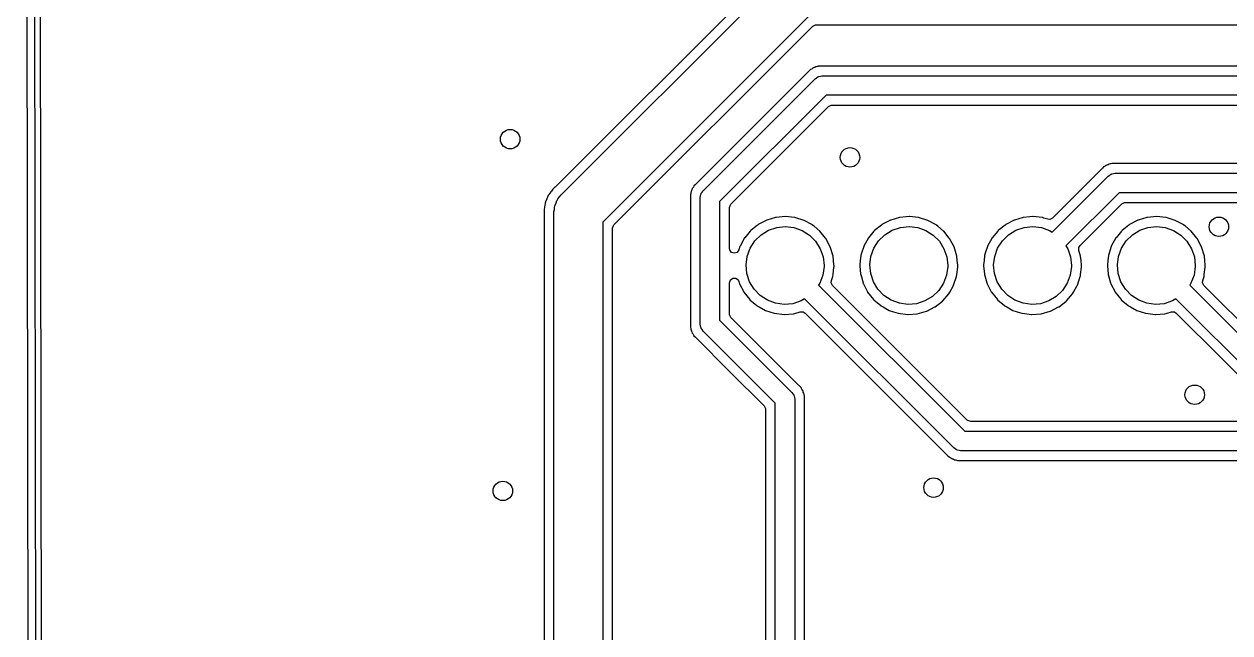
# Model space of a CAD drawing. Extents: x 0.4 to 11.3, y -7.9 to -0.4.
# Drawn here: x 3.615 to 4.589, y -4.887 to -4.395 of the extents above; entities that cross this region are included whole.
import ezdxf

# ---------------------------------------------------------------- set-up
doc = ezdxf.new("R2010")
doc.units = 0
doc.header["$MEASUREMENT"] = 0
doc.layers.add('BLACK', color=7, linetype='CONTINUOUS')

msp = doc.modelspace()

# ---------------------------------------------------------------- linework, layer by layer
at = {"layer": 'BLACK', "linetype": 'CONTINUOUS'}
for p, q in [((3.61909, -5.44095), (3.61516, -2.6063)), ((3.62107, -2.60925), (3.625, -5.43799)), ((3.62963, -5.21445), (3.62805, -4.08262)), ((4.22197, -4.34927), (4.04426, -4.52697)), ((4.04907, -4.53332), (4.22821, -4.35419)), ((4.25028, -4.3878), (4.08268, -4.5554)), ((4.09171, -4.55753), (4.25241, -4.39683)), ((4.25241, -4.39683), (4.25455, -4.39574)), ((4.25455, -4.39574), (4.25516, -4.39569)), ((4.25516, -4.39569), (4.62292, -4.39569)), ((4.24957, -4.43285), (4.15726, -4.52516)), ((4.25046, -4.43197), (4.24957, -4.43285)), ((4.25131, -4.43154), (4.25046, -4.43197)), ((4.25183, -4.43122), (4.25131, -4.43154)), ((4.25259, -4.43066), (4.25183, -4.43122)), ((4.2535, -4.43036), (4.25259, -4.43066)), ((4.25406, -4.43013), (4.2535, -4.43036)), ((4.25491, -4.4297), (4.25406, -4.43013)), ((4.25585, -4.42955), (4.25491, -4.4297)), ((4.25644, -4.42941), (4.25585, -4.42955)), ((4.25705, -4.42921), (4.25644, -4.42941)), ((4.25735, -4.42911), (4.25705, -4.42921)), ((4.25705, -4.42921), (4.25705, -4.42921)), ((4.2586, -4.42911), (4.25735, -4.42911)), ((4.61634, -4.42911), (4.2586, -4.42911)), ((4.2586, -4.42911), (4.2586, -4.42911)), ((4.16372, -4.52987), (4.25428, -4.4393)), ((4.25428, -4.4393), (4.2554, -4.43861)), ((4.2554, -4.43861), (4.25643, -4.43779)), ((4.25643, -4.43779), (4.25687, -4.43769)), ((4.25687, -4.43769), (4.25725, -4.43745)), ((4.25725, -4.43745), (4.25856, -4.4373)), ((4.25856, -4.4373), (4.25984, -4.43701)), ((4.25984, -4.43701), (4.62123, -4.43701)), ((4.2631, -4.45276), (4.17717, -4.53869)), ((4.1862, -4.54082), (4.26523, -4.46179)), ((4.62449, -4.45276), (4.2631, -4.45276)), ((4.26523, -4.46179), (4.26738, -4.4607)), ((4.26738, -4.4607), (4.26799, -4.46065)), ((4.26799, -4.46065), (4.62699, -4.46065)), ((4.48739, -4.51071), (4.4865, -4.5116)), ((4.48823, -4.51028), (4.48739, -4.51071)), ((4.48876, -4.50996), (4.48823, -4.51028)), ((4.48952, -4.5094), (4.48876, -4.50996)), ((4.49043, -4.5091), (4.48952, -4.5094)), ((4.49099, -4.50887), (4.49043, -4.5091)), ((4.49184, -4.50844), (4.49099, -4.50887)), ((4.49099, -4.50887), (4.49099, -4.50887)), ((4.49278, -4.50829), (4.49184, -4.50844)), ((4.49337, -4.50815), (4.49278, -4.50829)), ((4.49398, -4.50795), (4.49337, -4.50815)), ((4.49427, -4.50785), (4.49398, -4.50795)), ((4.49398, -4.50795), (4.49398, -4.50795)), ((4.49553, -4.50785), (4.49427, -4.50785)), ((4.60603, -4.50785), (4.49553, -4.50785)), ((4.49553, -4.50785), (4.49553, -4.50785)), ((4.44587, -4.56339), (4.49121, -4.51804)), ((4.4865, -4.5116), (4.44612, -4.55197)), ((4.49121, -4.51804), (4.49233, -4.51735)), ((4.49233, -4.51735), (4.49336, -4.51653)), ((4.49336, -4.51653), (4.4938, -4.51643)), ((4.4938, -4.51643), (4.49418, -4.51619)), ((4.49418, -4.51619), (4.49549, -4.51604)), ((4.49549, -4.51604), (4.49677, -4.51575)), ((4.49677, -4.51575), (4.61091, -4.51575)), ((4.04124, -4.53023), (4.0409, -4.53071)), ((4.04235, -4.52865), (4.04124, -4.53023)), ((4.04407, -4.52715), (4.04235, -4.52865)), ((4.04426, -4.52697), (4.04407, -4.52715)), ((4.15454, -4.52965), (4.15411, -4.5305)), ((4.15477, -4.52909), (4.15454, -4.52965)), ((4.15497, -4.52848), (4.15477, -4.52909)), ((4.15507, -4.52819), (4.15497, -4.52848)), ((4.15563, -4.52742), (4.15507, -4.52819)), ((4.15594, -4.5269), (4.15563, -4.52742)), ((4.15638, -4.52605), (4.15594, -4.5269)), ((4.15726, -4.52516), (4.15638, -4.52605)), ((4.15726, -4.52516), (4.15726, -4.52516)), ((4.16302, -4.53098), (4.16372, -4.52987)), ((4.03622, -4.54), (4.03608, -4.54034)), ((4.03642, -4.53929), (4.03622, -4.54)), ((4.03644, -4.53917), (4.03642, -4.53929)), ((4.03648, -4.53894), (4.03644, -4.53917)), ((4.03731, -4.53711), (4.03648, -4.53894)), ((4.03752, -4.53665), (4.03731, -4.53711)), ((4.0376, -4.53646), (4.03752, -4.53665)), ((4.03842, -4.53433), (4.0376, -4.53646)), ((4.03851, -4.53412), (4.03842, -4.53433)), ((4.03842, -4.53433), (4.03842, -4.53433)), ((4.03872, -4.53382), (4.03851, -4.53412)), ((4.03908, -4.53318), (4.03872, -4.53382)), ((4.03913, -4.53307), (4.03908, -4.53318)), ((4.03923, -4.53285), (4.03913, -4.53307)), ((4.03913, -4.53307), (4.03913, -4.53307)), ((4.04078, -4.53087), (4.03923, -4.53285)), ((4.0409, -4.53071), (4.04078, -4.53087)), ((4.04417, -4.54149), (4.04502, -4.53967)), ((4.04502, -4.53967), (4.04573, -4.53779)), ((4.04573, -4.53779), (4.0462, -4.53716)), ((4.0462, -4.53716), (4.04654, -4.53644)), ((4.04654, -4.53644), (4.04787, -4.53493)), ((4.04787, -4.53493), (4.04907, -4.53332)), ((4.15382, -4.53203), (4.15352, -4.53294)), ((4.15352, -4.53294), (4.15352, -4.64029)), ((4.15396, -4.53144), (4.15382, -4.53203)), ((4.15406, -4.5308), (4.15396, -4.53144)), ((4.15411, -4.5305), (4.15406, -4.5308)), ((4.15406, -4.5308), (4.15406, -4.5308)), ((4.16142, -4.53542), (4.16171, -4.53414)), ((4.16142, -4.6378), (4.16142, -4.53542)), ((4.16171, -4.53414), (4.16186, -4.53283)), ((4.16186, -4.53283), (4.1621, -4.53245)), ((4.1621, -4.53245), (4.1622, -4.53201)), ((4.1622, -4.53201), (4.16302, -4.53098)), ((4.17717, -4.53869), (4.17717, -4.63453)), ((4.50003, -4.5315), (4.457, -4.57453)), ((4.61417, -4.5315), (4.50003, -4.5315)), ((4.50216, -4.54053), (4.50431, -4.53944)), ((4.50431, -4.53944), (4.50492, -4.53939)), ((4.50492, -4.53939), (4.61667, -4.53939)), ((4.03572, -4.54303), (4.03527, -4.5455)), ((4.03527, -4.5455), (4.03533, -4.54661)), ((4.03533, -4.54661), (4.03541, -4.54795)), ((4.03541, -4.54795), (4.03541, -4.54817)), ((4.03541, -4.54817), (4.03541, -5.2119)), ((4.03576, -4.54283), (4.03572, -4.54303)), ((4.0359, -4.54174), (4.03576, -4.54283)), ((4.03608, -4.54034), (4.0359, -4.54174)), ((4.04331, -4.547), (4.04362, -4.54502)), ((4.04331, -4.54724), (4.04331, -4.547)), ((4.04331, -5.21299), (4.04331, -4.54724)), ((4.04362, -4.54502), (4.04377, -4.54302)), ((4.04377, -4.54302), (4.04405, -4.54227)), ((4.04405, -4.54227), (4.04417, -4.54149)), ((4.18506, -4.54358), (4.1858, -4.54129)), ((4.18506, -4.57661), (4.18506, -4.54358)), ((4.1858, -4.54129), (4.1862, -4.54082)), ((4.46843, -4.57427), (4.50216, -4.54053)), ((4.08268, -4.5554), (4.08268, -5.20484)), ((4.09057, -4.56028), (4.09132, -4.55799)), ((4.09132, -4.55799), (4.09171, -4.55753)), ((4.20781, -4.55769), (4.20231, -4.56211)), ((4.20818, -4.55739), (4.20781, -4.55769)), ((4.20833, -4.55727), (4.20818, -4.55739)), ((4.20818, -4.55739), (4.20818, -4.55739)), ((4.21517, -4.5537), (4.20833, -4.55727)), ((4.21536, -4.55364), (4.21517, -4.5537)), ((4.2224, -4.55157), (4.21536, -4.55364)), ((4.21536, -4.55364), (4.21536, -4.55364)), ((4.22258, -4.55151), (4.2224, -4.55157)), ((4.2224, -4.55157), (4.2224, -4.55157)), ((4.22277, -4.5515), (4.22258, -4.55151)), ((4.22778, -4.55104), (4.22277, -4.5515)), ((4.22277, -4.5515), (4.22277, -4.5515)), ((4.22324, -4.55963), (4.23022, -4.5589)), ((4.23028, -4.55081), (4.22778, -4.55104)), ((4.23022, -4.5589), (4.23719, -4.55973)), ((4.23047, -4.55083), (4.23028, -4.55081)), ((4.23777, -4.5516), (4.23047, -4.55083)), ((4.23047, -4.55083), (4.23047, -4.55083)), ((4.23796, -4.55162), (4.23777, -4.5516)), ((4.23777, -4.5516), (4.23777, -4.5516)), ((4.24534, -4.55391), (4.23796, -4.55162)), ((4.25213, -4.55758), (4.24534, -4.55391)), ((4.25228, -4.5577), (4.25213, -4.55758)), ((4.25345, -4.55867), (4.25228, -4.5577)), ((4.25228, -4.5577), (4.25228, -4.5577)), ((4.25809, -4.5625), (4.25345, -4.55867)), ((4.30781, -4.55769), (4.30231, -4.56211)), ((4.30818, -4.55739), (4.30781, -4.55769)), ((4.30833, -4.55727), (4.30818, -4.55739)), ((4.30818, -4.55739), (4.30818, -4.55739)), ((4.31517, -4.5537), (4.30833, -4.55727)), ((4.31536, -4.55364), (4.31517, -4.5537)), ((4.3224, -4.55157), (4.31536, -4.55364)), ((4.31536, -4.55364), (4.31536, -4.55364)), ((4.32258, -4.55151), (4.3224, -4.55157)), ((4.3224, -4.55157), (4.3224, -4.55157)), ((4.32277, -4.5515), (4.32258, -4.55151)), ((4.32778, -4.55104), (4.32277, -4.5515)), ((4.32277, -4.5515), (4.32277, -4.5515)), ((4.32324, -4.55963), (4.33022, -4.5589)), ((4.33028, -4.55081), (4.32778, -4.55104)), ((4.33022, -4.5589), (4.33719, -4.55973)), ((4.33047, -4.55083), (4.33028, -4.55081)), ((4.33777, -4.5516), (4.33047, -4.55083)), ((4.33047, -4.55083), (4.33047, -4.55083)), ((4.33796, -4.55162), (4.33777, -4.5516)), ((4.33777, -4.5516), (4.33777, -4.5516)), ((4.34534, -4.55391), (4.33796, -4.55162)), ((4.35213, -4.55758), (4.34534, -4.55391)), ((4.35228, -4.5577), (4.35213, -4.55758)), ((4.35345, -4.55867), (4.35228, -4.5577)), ((4.35228, -4.5577), (4.35228, -4.5577)), ((4.35809, -4.5625), (4.35345, -4.55867)), ((4.40781, -4.55769), (4.40231, -4.56211)), ((4.40818, -4.55739), (4.40781, -4.55769)), ((4.40833, -4.55727), (4.40818, -4.55739)), ((4.40818, -4.55739), (4.40818, -4.55739)), ((4.41517, -4.5537), (4.40833, -4.55727)), ((4.41536, -4.55364), (4.41517, -4.5537)), ((4.4224, -4.55157), (4.41536, -4.55364)), ((4.41536, -4.55364), (4.41536, -4.55364)), ((4.42258, -4.55151), (4.4224, -4.55157)), ((4.4224, -4.55157), (4.4224, -4.55157)), ((4.42277, -4.5515), (4.42258, -4.55151)), ((4.42778, -4.55104), (4.42277, -4.5515)), ((4.42277, -4.5515), (4.42277, -4.5515)), ((4.42324, -4.55963), (4.43022, -4.5589)), ((4.43028, -4.55081), (4.42778, -4.55104)), ((4.43022, -4.5589), (4.43719, -4.55973)), ((4.43047, -4.55083), (4.43028, -4.55081)), ((4.43777, -4.5516), (4.43047, -4.55083)), ((4.43047, -4.55083), (4.43047, -4.55083)), ((4.43796, -4.55162), (4.43777, -4.5516)), ((4.43777, -4.5516), (4.43777, -4.5516)), ((4.43909, -4.55197), (4.43796, -4.55162)), ((4.44221, -4.55294), (4.43909, -4.55197)), ((4.44398, -4.55307), (4.44221, -4.55294)), ((4.44612, -4.55197), (4.44398, -4.55307)), ((4.50781, -4.55769), (4.50231, -4.56211)), ((4.50818, -4.55739), (4.50781, -4.55769)), ((4.50833, -4.55727), (4.50818, -4.55739)), ((4.50818, -4.55739), (4.50818, -4.55739)), ((4.51517, -4.5537), (4.50833, -4.55727)), ((4.51536, -4.55364), (4.51517, -4.5537)), ((4.5224, -4.55157), (4.51536, -4.55364)), ((4.51536, -4.55364), (4.51536, -4.55364)), ((4.52258, -4.55151), (4.5224, -4.55157)), ((4.5224, -4.55157), (4.5224, -4.55157)), ((4.52277, -4.5515), (4.52258, -4.55151)), ((4.52778, -4.55104), (4.52277, -4.5515)), ((4.52277, -4.5515), (4.52277, -4.5515)), ((4.52324, -4.55963), (4.53022, -4.5589)), ((4.53028, -4.55081), (4.52778, -4.55104)), ((4.53022, -4.5589), (4.53719, -4.55973)), ((4.53047, -4.55083), (4.53028, -4.55081)), ((4.53777, -4.5516), (4.53047, -4.55083)), ((4.53047, -4.55083), (4.53047, -4.55083)), ((4.53796, -4.55162), (4.53777, -4.5516)), ((4.53777, -4.5516), (4.53777, -4.5516)), ((4.54534, -4.55391), (4.53796, -4.55162)), ((4.55213, -4.55758), (4.54534, -4.55391)), ((4.55228, -4.5577), (4.55213, -4.55758)), ((4.55345, -4.55867), (4.55228, -4.5577)), ((4.55228, -4.5577), (4.55228, -4.5577)), ((4.55809, -4.5625), (4.55345, -4.55867)), ((4.09057, -5.19995), (4.09057, -4.56028)), ((4.19734, -4.56803), (4.19362, -4.5748)), ((4.19746, -4.56789), (4.19734, -4.56803)), ((4.20184, -4.56267), (4.19746, -4.56789)), ((4.19746, -4.56789), (4.19746, -4.56789)), ((4.20231, -4.56211), (4.20184, -4.56267)), ((4.20559, -4.57049), (4.21061, -4.56557)), ((4.21061, -4.56557), (4.21659, -4.5619)), ((4.21659, -4.5619), (4.22324, -4.55963)), ((4.23719, -4.55973), (4.24381, -4.56209)), ((4.24381, -4.56209), (4.24974, -4.56585)), ((4.24974, -4.56585), (4.25468, -4.57083)), ((4.25821, -4.56265), (4.25809, -4.5625)), ((4.26274, -4.56821), (4.25821, -4.56265)), ((4.25821, -4.56265), (4.25821, -4.56265)), ((4.26297, -4.56849), (4.26274, -4.56821)), ((4.26659, -4.57531), (4.26297, -4.56849)), ((4.29734, -4.56803), (4.29362, -4.5748)), ((4.29746, -4.56789), (4.29734, -4.56803)), ((4.30184, -4.56267), (4.29746, -4.56789)), ((4.29746, -4.56789), (4.29746, -4.56789)), ((4.30231, -4.56211), (4.30184, -4.56267)), ((4.30559, -4.57049), (4.31061, -4.56557)), ((4.31061, -4.56557), (4.31659, -4.5619)), ((4.31659, -4.5619), (4.32324, -4.55963)), ((4.33719, -4.55973), (4.34381, -4.56209)), ((4.34381, -4.56209), (4.34974, -4.56585)), ((4.34974, -4.56585), (4.35468, -4.57083)), ((4.35821, -4.56265), (4.35809, -4.5625)), ((4.36274, -4.56821), (4.35821, -4.56265)), ((4.35821, -4.56265), (4.35821, -4.56265)), ((4.36297, -4.56849), (4.36274, -4.56821)), ((4.36659, -4.57531), (4.36297, -4.56849)), ((4.39734, -4.56803), (4.39362, -4.5748)), ((4.39746, -4.56789), (4.39734, -4.56803)), ((4.40184, -4.56267), (4.39746, -4.56789)), ((4.39746, -4.56789), (4.39746, -4.56789)), ((4.40231, -4.56211), (4.40184, -4.56267)), ((4.40559, -4.57049), (4.41061, -4.56557)), ((4.41061, -4.56557), (4.41659, -4.5619)), ((4.41659, -4.5619), (4.42324, -4.55963)), ((4.43719, -4.55973), (4.44381, -4.56209)), ((4.44381, -4.56209), (4.44587, -4.56339)), ((4.49734, -4.56803), (4.49362, -4.5748)), ((4.49746, -4.56789), (4.49734, -4.56803)), ((4.50184, -4.56267), (4.49746, -4.56789)), ((4.49746, -4.56789), (4.49746, -4.56789)), ((4.50231, -4.56211), (4.50184, -4.56267)), ((4.50559, -4.57049), (4.51061, -4.56557)), ((4.51061, -4.56557), (4.51659, -4.5619)), ((4.51659, -4.5619), (4.52324, -4.55963)), ((4.53719, -4.55973), (4.54381, -4.56209)), ((4.54381, -4.56209), (4.54974, -4.56585)), ((4.54974, -4.56585), (4.55468, -4.57083)), ((4.55821, -4.56265), (4.55809, -4.5625)), ((4.56274, -4.56821), (4.55821, -4.56265)), ((4.55821, -4.56265), (4.55821, -4.56265)), ((4.56297, -4.56849), (4.56274, -4.56821)), ((4.56659, -4.57531), (4.56297, -4.56849)), ((4.18526, -4.57784), (4.18506, -4.57661)), ((4.18669, -4.57978), (4.18526, -4.57784)), ((4.19267, -4.57779), (4.19127, -4.57975)), ((4.19356, -4.57498), (4.19267, -4.57779)), ((4.19362, -4.5748), (4.19356, -4.57498)), ((4.19356, -4.57498), (4.19356, -4.57498)), ((4.19939, -4.58299), (4.20179, -4.57639)), ((4.20179, -4.57639), (4.20559, -4.57049)), ((4.25468, -4.57083), (4.2584, -4.57678)), ((4.2584, -4.57678), (4.26071, -4.58342)), ((4.26883, -4.58271), (4.26659, -4.57531)), ((4.29356, -4.57498), (4.29181, -4.58051)), ((4.29362, -4.5748), (4.29356, -4.57498)), ((4.29356, -4.57498), (4.29356, -4.57498)), ((4.29939, -4.58299), (4.30179, -4.57639)), ((4.30179, -4.57639), (4.30559, -4.57049)), ((4.35468, -4.57083), (4.3584, -4.57678)), ((4.3584, -4.57678), (4.36071, -4.58342)), ((4.36883, -4.58271), (4.36659, -4.57531)), ((4.39356, -4.57498), (4.39181, -4.58051)), ((4.39362, -4.5748), (4.39356, -4.57498)), ((4.39356, -4.57498), (4.39356, -4.57498)), ((4.39939, -4.58299), (4.40179, -4.57639)), ((4.40179, -4.57639), (4.40559, -4.57049)), ((4.457, -4.57453), (4.4584, -4.57678)), ((4.4584, -4.57678), (4.46071, -4.58342)), ((4.46745, -4.57815), (4.4675, -4.57574)), ((4.46883, -4.58271), (4.46745, -4.57815)), ((4.4675, -4.57574), (4.46843, -4.57427)), ((4.49356, -4.57498), (4.49181, -4.58051)), ((4.49362, -4.5748), (4.49356, -4.57498)), ((4.49356, -4.57498), (4.49356, -4.57498)), ((4.49939, -4.58299), (4.50179, -4.57639)), ((4.50179, -4.57639), (4.50559, -4.57049)), ((4.55468, -4.57083), (4.5584, -4.57678)), ((4.5584, -4.57678), (4.56071, -4.58342)), ((4.56883, -4.58271), (4.56659, -4.57531)), ((4.18898, -4.58051), (4.18669, -4.57978)), ((4.19127, -4.57975), (4.18898, -4.58051)), ((4.19851, -4.58995), (4.19939, -4.58299)), ((4.26071, -4.58342), (4.2615, -4.59039)), ((4.26918, -4.58634), (4.26883, -4.58271)), ((4.26953, -4.58984), (4.26918, -4.58634)), ((4.29081, -4.58636), (4.29042, -4.58984)), ((4.29126, -4.58235), (4.29081, -4.58636)), ((4.29128, -4.58216), (4.29126, -4.58235)), ((4.29126, -4.58235), (4.29126, -4.58235)), ((4.29181, -4.58051), (4.29128, -4.58216)), ((4.29851, -4.58995), (4.29939, -4.58299)), ((4.36071, -4.58342), (4.3615, -4.59039)), ((4.36918, -4.58634), (4.36883, -4.58271)), ((4.36954, -4.59003), (4.36918, -4.58634)), ((4.39081, -4.58636), (4.39042, -4.58984)), ((4.39126, -4.58235), (4.39081, -4.58636)), ((4.39128, -4.58216), (4.39126, -4.58235)), ((4.39126, -4.58235), (4.39126, -4.58235)), ((4.39181, -4.58051), (4.39128, -4.58216)), ((4.39851, -4.58995), (4.39939, -4.58299)), ((4.46071, -4.58342), (4.4615, -4.59039)), ((4.46918, -4.58634), (4.46883, -4.58271)), ((4.46954, -4.59003), (4.46918, -4.58634)), ((4.49081, -4.58636), (4.49042, -4.58984)), ((4.49126, -4.58235), (4.49081, -4.58636)), ((4.49128, -4.58216), (4.49126, -4.58235)), ((4.49126, -4.58235), (4.49126, -4.58235)), ((4.49181, -4.58051), (4.49128, -4.58216)), ((4.49851, -4.58995), (4.49939, -4.58299)), ((4.56071, -4.58342), (4.5615, -4.59039)), ((4.56918, -4.58634), (4.56883, -4.58271)), ((4.56954, -4.59003), (4.56918, -4.58634)), ((4.19919, -4.59694), (4.19851, -4.58995)), ((4.20141, -4.6036), (4.19919, -4.59694)), ((4.26051, -4.59823), (4.25801, -4.60479)), ((4.26148, -4.59127), (4.26051, -4.59823)), ((4.2615, -4.59039), (4.26148, -4.59127)), ((4.2686, -4.59916), (4.26877, -4.59776)), ((4.26877, -4.59776), (4.26955, -4.59161)), ((4.26954, -4.59003), (4.26953, -4.58984)), ((4.26958, -4.59039), (4.26954, -4.59003)), ((4.26955, -4.59161), (4.26956, -4.5915)), ((4.26956, -4.5915), (4.26958, -4.59039)), ((4.29042, -4.58984), (4.29048, -4.59051)), ((4.29048, -4.59051), (4.29105, -4.59735)), ((4.29105, -4.59735), (4.29107, -4.59754)), ((4.29107, -4.59754), (4.29112, -4.59772)), ((4.29112, -4.59772), (4.29112, -4.59772)), ((4.29112, -4.59772), (4.29303, -4.60437)), ((4.29919, -4.59694), (4.29851, -4.58995)), ((4.30141, -4.6036), (4.29919, -4.59694)), ((4.36051, -4.59823), (4.35801, -4.60479)), ((4.36148, -4.59127), (4.36051, -4.59823)), ((4.3615, -4.59039), (4.36148, -4.59127)), ((4.3686, -4.59916), (4.36877, -4.59776)), ((4.36877, -4.59776), (4.36955, -4.59161)), ((4.36958, -4.59039), (4.36954, -4.59003)), ((4.36955, -4.59161), (4.36956, -4.5915)), ((4.36956, -4.5915), (4.36958, -4.59039)), ((4.39042, -4.58984), (4.39048, -4.59051)), ((4.39048, -4.59051), (4.39105, -4.59735)), ((4.39105, -4.59735), (4.39107, -4.59754)), ((4.39107, -4.59754), (4.39112, -4.59772)), ((4.39112, -4.59772), (4.39112, -4.59772)), ((4.39112, -4.59772), (4.39303, -4.60437)), ((4.39919, -4.59694), (4.39851, -4.58995)), ((4.40141, -4.6036), (4.39919, -4.59694)), ((4.46051, -4.59823), (4.45801, -4.60479)), ((4.46148, -4.59127), (4.46051, -4.59823)), ((4.4615, -4.59039), (4.46148, -4.59127)), ((4.4686, -4.59916), (4.46877, -4.59776)), ((4.46877, -4.59776), (4.46955, -4.59161)), ((4.46958, -4.59039), (4.46954, -4.59003)), ((4.46955, -4.59161), (4.46956, -4.5915)), ((4.46956, -4.5915), (4.46958, -4.59039)), ((4.49042, -4.58984), (4.49048, -4.59051)), ((4.49048, -4.59051), (4.49105, -4.59735)), ((4.49105, -4.59735), (4.49107, -4.59754)), ((4.49107, -4.59754), (4.49112, -4.59772)), ((4.49112, -4.59772), (4.49112, -4.59772)), ((4.49112, -4.59772), (4.49303, -4.60437)), ((4.49919, -4.59694), (4.49851, -4.58995)), ((4.50141, -4.6036), (4.49919, -4.59694)), ((4.56051, -4.59823), (4.55801, -4.60479)), ((4.56148, -4.59127), (4.56051, -4.59823)), ((4.5615, -4.59039), (4.56148, -4.59127)), ((4.5686, -4.59916), (4.56877, -4.59776)), ((4.56877, -4.59776), (4.56955, -4.59161)), ((4.56958, -4.59039), (4.56954, -4.59003)), ((4.56955, -4.59161), (4.56956, -4.5915)), ((4.56956, -4.5915), (4.56958, -4.59039)), ((4.18506, -4.60431), (4.1858, -4.60202)), ((4.18506, -4.62965), (4.18506, -4.60431)), ((4.1858, -4.60202), (4.18775, -4.6006)), ((4.18775, -4.6006), (4.19016, -4.6006)), ((4.19016, -4.6006), (4.19211, -4.60202)), ((4.19211, -4.60202), (4.1927, -4.60324)), ((4.1927, -4.60324), (4.19301, -4.60431)), ((4.19301, -4.60431), (4.1932, -4.60496)), ((4.1932, -4.60496), (4.19329, -4.60513)), ((4.19329, -4.60513), (4.19664, -4.61167)), ((4.20505, -4.60961), (4.20141, -4.6036)), ((4.25801, -4.60479), (4.25702, -4.60628)), ((4.25702, -4.60628), (4.37515, -4.72441)), ((4.26733, -4.60437), (4.26748, -4.60253)), ((4.26842, -4.60651), (4.26733, -4.60437)), ((4.26748, -4.60253), (4.26854, -4.59934)), ((4.37728, -4.71537), (4.26842, -4.60651)), ((4.26854, -4.59934), (4.2686, -4.59916)), ((4.26854, -4.59934), (4.26854, -4.59934)), ((4.29303, -4.60437), (4.2932, -4.60496)), ((4.2932, -4.60496), (4.29329, -4.60513)), ((4.29329, -4.60513), (4.29664, -4.61167)), ((4.30505, -4.60961), (4.30141, -4.6036)), ((4.35801, -4.60479), (4.35413, -4.61064)), ((4.36302, -4.61201), (4.36606, -4.60666)), ((4.36606, -4.60666), (4.36616, -4.60649)), ((4.36606, -4.60666), (4.36606, -4.60666)), ((4.36616, -4.60649), (4.36622, -4.6063)), ((4.36622, -4.6063), (4.36854, -4.59934)), ((4.36854, -4.59934), (4.3686, -4.59916)), ((4.36854, -4.59934), (4.36854, -4.59934)), ((4.39303, -4.60437), (4.3932, -4.60496)), ((4.3932, -4.60496), (4.39329, -4.60513)), ((4.39329, -4.60513), (4.39664, -4.61167)), ((4.40505, -4.60961), (4.40141, -4.6036)), ((4.45801, -4.60479), (4.45413, -4.61064)), ((4.46302, -4.61201), (4.46606, -4.60666)), ((4.46606, -4.60666), (4.46616, -4.60649)), ((4.46606, -4.60666), (4.46606, -4.60666)), ((4.46616, -4.60649), (4.46622, -4.6063)), ((4.46622, -4.6063), (4.46854, -4.59934)), ((4.46854, -4.59934), (4.4686, -4.59916)), ((4.46854, -4.59934), (4.46854, -4.59934)), ((4.49303, -4.60437), (4.4932, -4.60496)), ((4.4932, -4.60496), (4.49329, -4.60513)), ((4.49329, -4.60513), (4.49664, -4.61167)), ((4.50505, -4.60961), (4.50141, -4.6036)), ((4.55801, -4.60479), (4.55702, -4.60628)), ((4.55702, -4.60628), (4.63578, -4.68504)), ((4.56733, -4.60437), (4.56748, -4.60253)), ((4.56842, -4.60651), (4.56733, -4.60437)), ((4.56748, -4.60253), (4.56854, -4.59934)), ((4.63791, -4.676), (4.56842, -4.60651)), ((4.56854, -4.59934), (4.5686, -4.59916)), ((4.56854, -4.59934), (4.56854, -4.59934)), ((4.19664, -4.61167), (4.19664, -4.61167)), ((4.19664, -4.61167), (4.19673, -4.61183)), ((4.19673, -4.61183), (4.20153, -4.61789)), ((4.20153, -4.61789), (4.20167, -4.61801)), ((4.20167, -4.61801), (4.20167, -4.61801)), ((4.20167, -4.61801), (4.20727, -4.62277)), ((4.20992, -4.61466), (4.20505, -4.60961)), ((4.2158, -4.61851), (4.20992, -4.61466)), ((4.24585, -4.61738), (4.24301, -4.61908)), ((4.36632, -4.73785), (4.24585, -4.61738)), ((4.29664, -4.61167), (4.29664, -4.61167)), ((4.29664, -4.61167), (4.29673, -4.61183)), ((4.29673, -4.61183), (4.30153, -4.61789)), ((4.30153, -4.61789), (4.30167, -4.61801)), ((4.30167, -4.61801), (4.30167, -4.61801)), ((4.30167, -4.61801), (4.30727, -4.62277)), ((4.30992, -4.61466), (4.30505, -4.60961)), ((4.3158, -4.61851), (4.30992, -4.61466)), ((4.34904, -4.61548), (4.34301, -4.61908)), ((4.35413, -4.61064), (4.34904, -4.61548)), ((4.35743, -4.6189), (4.36222, -4.61335)), ((4.36222, -4.61335), (4.36234, -4.61321)), ((4.36222, -4.61335), (4.36222, -4.61335)), ((4.36234, -4.61321), (4.36302, -4.61201)), ((4.39664, -4.61167), (4.39664, -4.61167)), ((4.39664, -4.61167), (4.39673, -4.61183)), ((4.39673, -4.61183), (4.40153, -4.61789)), ((4.40153, -4.61789), (4.40167, -4.61801)), ((4.40167, -4.61801), (4.40167, -4.61801)), ((4.40167, -4.61801), (4.40727, -4.62277)), ((4.40992, -4.61466), (4.40505, -4.60961)), ((4.4158, -4.61851), (4.40992, -4.61466)), ((4.44904, -4.61548), (4.44301, -4.61908)), ((4.45413, -4.61064), (4.44904, -4.61548)), ((4.45743, -4.6189), (4.46222, -4.61335)), ((4.46222, -4.61335), (4.46234, -4.61321)), ((4.46222, -4.61335), (4.46222, -4.61335)), ((4.46234, -4.61321), (4.46302, -4.61201)), ((4.49664, -4.61167), (4.49664, -4.61167)), ((4.49664, -4.61167), (4.49673, -4.61183)), ((4.49673, -4.61183), (4.50153, -4.61789)), ((4.50153, -4.61789), (4.50167, -4.61801)), ((4.50167, -4.61801), (4.50167, -4.61801)), ((4.50167, -4.61801), (4.50727, -4.62277)), ((4.50992, -4.61466), (4.50505, -4.60961)), ((4.5158, -4.61851), (4.50992, -4.61466)), ((4.54585, -4.61738), (4.54301, -4.61908)), ((4.62695, -4.69848), (4.54585, -4.61738)), ((4.20727, -4.62277), (4.20727, -4.62277)), ((4.20727, -4.62277), (4.20741, -4.6229)), ((4.20741, -4.6229), (4.20758, -4.62299)), ((4.20758, -4.62299), (4.20758, -4.62299)), ((4.20758, -4.62299), (4.20918, -4.62388)), ((4.20918, -4.62388), (4.21415, -4.62666)), ((4.21415, -4.62666), (4.21763, -4.62779)), ((4.22238, -4.62095), (4.2158, -4.61851)), ((4.21763, -4.62779), (4.22132, -4.62899)), ((4.22934, -4.62188), (4.22238, -4.62095)), ((4.23633, -4.62125), (4.22934, -4.62188)), ((4.24301, -4.61908), (4.23633, -4.62125)), ((4.30727, -4.62277), (4.30727, -4.62277)), ((4.30727, -4.62277), (4.30741, -4.6229)), ((4.30741, -4.6229), (4.30758, -4.62299)), ((4.30758, -4.62299), (4.30758, -4.62299)), ((4.30758, -4.62299), (4.30918, -4.62388)), ((4.30918, -4.62388), (4.31415, -4.62666)), ((4.31415, -4.62666), (4.31763, -4.62779)), ((4.32238, -4.62095), (4.3158, -4.61851)), ((4.31763, -4.62779), (4.32132, -4.62899)), ((4.32934, -4.62188), (4.32238, -4.62095)), ((4.33633, -4.62125), (4.32934, -4.62188)), ((4.34301, -4.61908), (4.33633, -4.62125)), ((4.33687, -4.62937), (4.34431, -4.6273)), ((4.34431, -4.6273), (4.34448, -4.62721)), ((4.34448, -4.62721), (4.35104, -4.6239)), ((4.34448, -4.62721), (4.34448, -4.62721)), ((4.35104, -4.6239), (4.35121, -4.62381)), ((4.35104, -4.6239), (4.35104, -4.6239)), ((4.35121, -4.62381), (4.35136, -4.6237)), ((4.35136, -4.6237), (4.35715, -4.61917)), ((4.35715, -4.61917), (4.3573, -4.61906)), ((4.35715, -4.61917), (4.35715, -4.61917)), ((4.3573, -4.61906), (4.35743, -4.6189)), ((4.40727, -4.62277), (4.40727, -4.62277)), ((4.40727, -4.62277), (4.40741, -4.6229)), ((4.40741, -4.6229), (4.40758, -4.62299)), ((4.40758, -4.62299), (4.40758, -4.62299)), ((4.40758, -4.62299), (4.40918, -4.62388)), ((4.40918, -4.62388), (4.41415, -4.62666)), ((4.41415, -4.62666), (4.41763, -4.62779)), ((4.42238, -4.62095), (4.4158, -4.61851)), ((4.41763, -4.62779), (4.42132, -4.62899)), ((4.42934, -4.62188), (4.42238, -4.62095)), ((4.43633, -4.62125), (4.42934, -4.62188)), ((4.44301, -4.61908), (4.43633, -4.62125)), ((4.43687, -4.62937), (4.44431, -4.6273)), ((4.44431, -4.6273), (4.44448, -4.62721)), ((4.44448, -4.62721), (4.45104, -4.6239)), ((4.44448, -4.62721), (4.44448, -4.62721)), ((4.45104, -4.6239), (4.45121, -4.62381)), ((4.45104, -4.6239), (4.45104, -4.6239)), ((4.45121, -4.62381), (4.45136, -4.6237)), ((4.45136, -4.6237), (4.45715, -4.61917)), ((4.45715, -4.61917), (4.4573, -4.61906)), ((4.45715, -4.61917), (4.45715, -4.61917)), ((4.4573, -4.61906), (4.45743, -4.6189)), ((4.50727, -4.62277), (4.50727, -4.62277)), ((4.50727, -4.62277), (4.50741, -4.6229)), ((4.50741, -4.6229), (4.50758, -4.62299)), ((4.50758, -4.62299), (4.50758, -4.62299)), ((4.50758, -4.62299), (4.50918, -4.62388)), ((4.50918, -4.62388), (4.51415, -4.62666)), ((4.51415, -4.62666), (4.51763, -4.62779)), ((4.52238, -4.62095), (4.5158, -4.61851)), ((4.51763, -4.62779), (4.52132, -4.62899)), ((4.52934, -4.62188), (4.52238, -4.62095)), ((4.53633, -4.62125), (4.52934, -4.62188)), ((4.54301, -4.61908), (4.53633, -4.62125)), ((4.17717, -4.63453), (4.23558, -4.69295)), ((4.18511, -4.63026), (4.18506, -4.62965)), ((4.1862, -4.63241), (4.18511, -4.63026)), ((4.23938, -4.68559), (4.1862, -4.63241)), ((4.22132, -4.62899), (4.22132, -4.62899)), ((4.22132, -4.62899), (4.2215, -4.62905)), ((4.2215, -4.62905), (4.22917, -4.62997)), ((4.22917, -4.62997), (4.22936, -4.62995)), ((4.22936, -4.62995), (4.23668, -4.62939)), ((4.22936, -4.62995), (4.22936, -4.62995)), ((4.23668, -4.62939), (4.23687, -4.62937)), ((4.23668, -4.62939), (4.23668, -4.62939)), ((4.23687, -4.62937), (4.23795, -4.62907)), ((4.23795, -4.62907), (4.24235, -4.62784)), ((4.24235, -4.62784), (4.24475, -4.62795)), ((4.24475, -4.62795), (4.24615, -4.62884)), ((4.24615, -4.62884), (4.36162, -4.74431)), ((4.32132, -4.62899), (4.32132, -4.62899)), ((4.32132, -4.62899), (4.3215, -4.62905)), ((4.3215, -4.62905), (4.32917, -4.62997)), ((4.32917, -4.62997), (4.32936, -4.62995)), ((4.32936, -4.62995), (4.33668, -4.62939)), ((4.32936, -4.62995), (4.32936, -4.62995)), ((4.33668, -4.62939), (4.33687, -4.62937)), ((4.33668, -4.62939), (4.33668, -4.62939)), ((4.42132, -4.62899), (4.42132, -4.62899)), ((4.42132, -4.62899), (4.4215, -4.62905)), ((4.4215, -4.62905), (4.42917, -4.62997)), ((4.42917, -4.62997), (4.42936, -4.62995)), ((4.42936, -4.62995), (4.43668, -4.62939)), ((4.42936, -4.62995), (4.42936, -4.62995)), ((4.43668, -4.62939), (4.43687, -4.62937)), ((4.43668, -4.62939), (4.43668, -4.62939)), ((4.52132, -4.62899), (4.52132, -4.62899)), ((4.52132, -4.62899), (4.5215, -4.62905)), ((4.5215, -4.62905), (4.52917, -4.62997)), ((4.52917, -4.62997), (4.52936, -4.62995)), ((4.52936, -4.62995), (4.53668, -4.62939)), ((4.52936, -4.62995), (4.52936, -4.62995)), ((4.53668, -4.62939), (4.53687, -4.62937)), ((4.53668, -4.62939), (4.53668, -4.62939)), ((4.53687, -4.62937), (4.53795, -4.62907)), ((4.53795, -4.62907), (4.54235, -4.62784)), ((4.54235, -4.62784), (4.54475, -4.62795)), ((4.54475, -4.62795), (4.54615, -4.62884)), ((4.54615, -4.62884), (4.58291, -4.6656)), ((4.15352, -4.64029), (4.15382, -4.6412)), ((4.15382, -4.6412), (4.15396, -4.64179)), ((4.15396, -4.64179), (4.15411, -4.64273)), ((4.15411, -4.64273), (4.15454, -4.64357)), ((4.15454, -4.64357), (4.15477, -4.64414)), ((4.15477, -4.64414), (4.15507, -4.64504)), ((4.15507, -4.64504), (4.15525, -4.64529)), ((4.15525, -4.64529), (4.15563, -4.64581)), ((4.15563, -4.64581), (4.15594, -4.64633)), ((4.15594, -4.64633), (4.15638, -4.64718)), ((4.15638, -4.64718), (4.15726, -4.64807)), ((4.16171, -4.63908), (4.16142, -4.6378)), ((4.16186, -4.64038), (4.16171, -4.63908)), ((4.1621, -4.64077), (4.16186, -4.64038)), ((4.1622, -4.64121), (4.1621, -4.64077)), ((4.16302, -4.64224), (4.1622, -4.64121)), ((4.16371, -4.64335), (4.16302, -4.64224)), ((4.22213, -4.70177), (4.16371, -4.64335)), ((4.15726, -4.64807), (4.15726, -4.64807)), ((4.15726, -4.64807), (4.18571, -4.67651)), ((4.58291, -4.6656), (4.62314, -4.70583)), ((4.18571, -4.67651), (4.21309, -4.70389)), ((4.24292, -4.68912), (4.23938, -4.68559)), ((4.23558, -4.69295), (4.23628, -4.69406)), ((4.23628, -4.69406), (4.2371, -4.69509)), ((4.2371, -4.69509), (4.2372, -4.69553)), ((4.2372, -4.69553), (4.23744, -4.69591)), ((4.23744, -4.69591), (4.23758, -4.69722)), ((4.24335, -4.68997), (4.24292, -4.68912)), ((4.24367, -4.69049), (4.24335, -4.68997)), ((4.24422, -4.69126), (4.24367, -4.69049)), ((4.24432, -4.69155), (4.24422, -4.69126)), ((4.24452, -4.69216), (4.24432, -4.69155)), ((4.24432, -4.69155), (4.24432, -4.69155)), ((4.24475, -4.69272), (4.24452, -4.69216)), ((4.24518, -4.69357), (4.24475, -4.69272)), ((4.24523, -4.69387), (4.24518, -4.69357)), ((4.24533, -4.69451), (4.24523, -4.69387)), ((4.24547, -4.6951), (4.24533, -4.69451)), ((4.24567, -4.69571), (4.24547, -4.6951)), ((4.24577, -4.69601), (4.24567, -4.69571)), ((4.24567, -4.69571), (4.24567, -4.69571)), ((4.21309, -4.70389), (4.21418, -4.70604)), ((4.22213, -5.16001), (4.22213, -4.70177)), ((4.23758, -4.69722), (4.23787, -4.6985)), ((4.23787, -4.6985), (4.23787, -5.15997)), ((4.24577, -4.69726), (4.24577, -4.69601)), ((4.24577, -5.15181), (4.24577, -4.69726)), ((4.24577, -4.69726), (4.24577, -4.69726)), ((4.21418, -4.70604), (4.21423, -4.70665)), ((4.21423, -4.70665), (4.21423, -5.15183)), ((4.37774, -4.71577), (4.37728, -4.71537)), ((4.37515, -4.72441), (6.07875, -4.72441)), ((4.38004, -4.71652), (4.37774, -4.71577)), ((6.08124, -4.71652), (4.38004, -4.71652)), ((4.36162, -4.74431), (4.36162, -4.74431)), ((4.36162, -4.74431), (4.36251, -4.7452)), ((4.36744, -4.73855), (4.36632, -4.73785)), ((4.36846, -4.73937), (4.36744, -4.73855)), ((4.3689, -4.73947), (4.36846, -4.73937)), ((4.36929, -4.73971), (4.3689, -4.73947)), ((4.37059, -4.73986), (4.36929, -4.73971)), ((4.37188, -4.74016), (4.37059, -4.73986)), ((6.07548, -4.74016), (4.37188, -4.74016)), ((4.36251, -4.7452), (4.36278, -4.74534)), ((4.36278, -4.74534), (4.36278, -4.74534)), ((4.36278, -4.74534), (4.36335, -4.74563)), ((4.36335, -4.74563), (4.36387, -4.74595)), ((4.36387, -4.74595), (4.36464, -4.74651)), ((4.36464, -4.74651), (4.36493, -4.7466)), ((4.36493, -4.7466), (4.36493, -4.7466)), ((4.36493, -4.7466), (4.36555, -4.7468)), ((4.36555, -4.7468), (4.36611, -4.74704)), ((4.36611, -4.74704), (4.36696, -4.74747)), ((4.36696, -4.74747), (4.36726, -4.74751)), ((4.36726, -4.74751), (4.36726, -4.74751)), ((4.36726, -4.74751), (4.36789, -4.74761)), ((4.36789, -4.74761), (4.36849, -4.74776)), ((4.36849, -4.74776), (4.36939, -4.74805)), ((4.36939, -4.74805), (6.07059, -4.74805))]:
    msp.add_line(p, q, dxfattribs=at)
at = {"layer": 'BLACK'}
for centre in [(4.00787, -4.48819), (4.28248, -4.50295), (4.58057, -4.55906), (4.56102, -4.69488), (4.35, -4.77), (4.00197, -4.77264)]:
    msp.add_circle(centre, 0.00787, dxfattribs=at)

doc.saveas('drawing.dxf')
